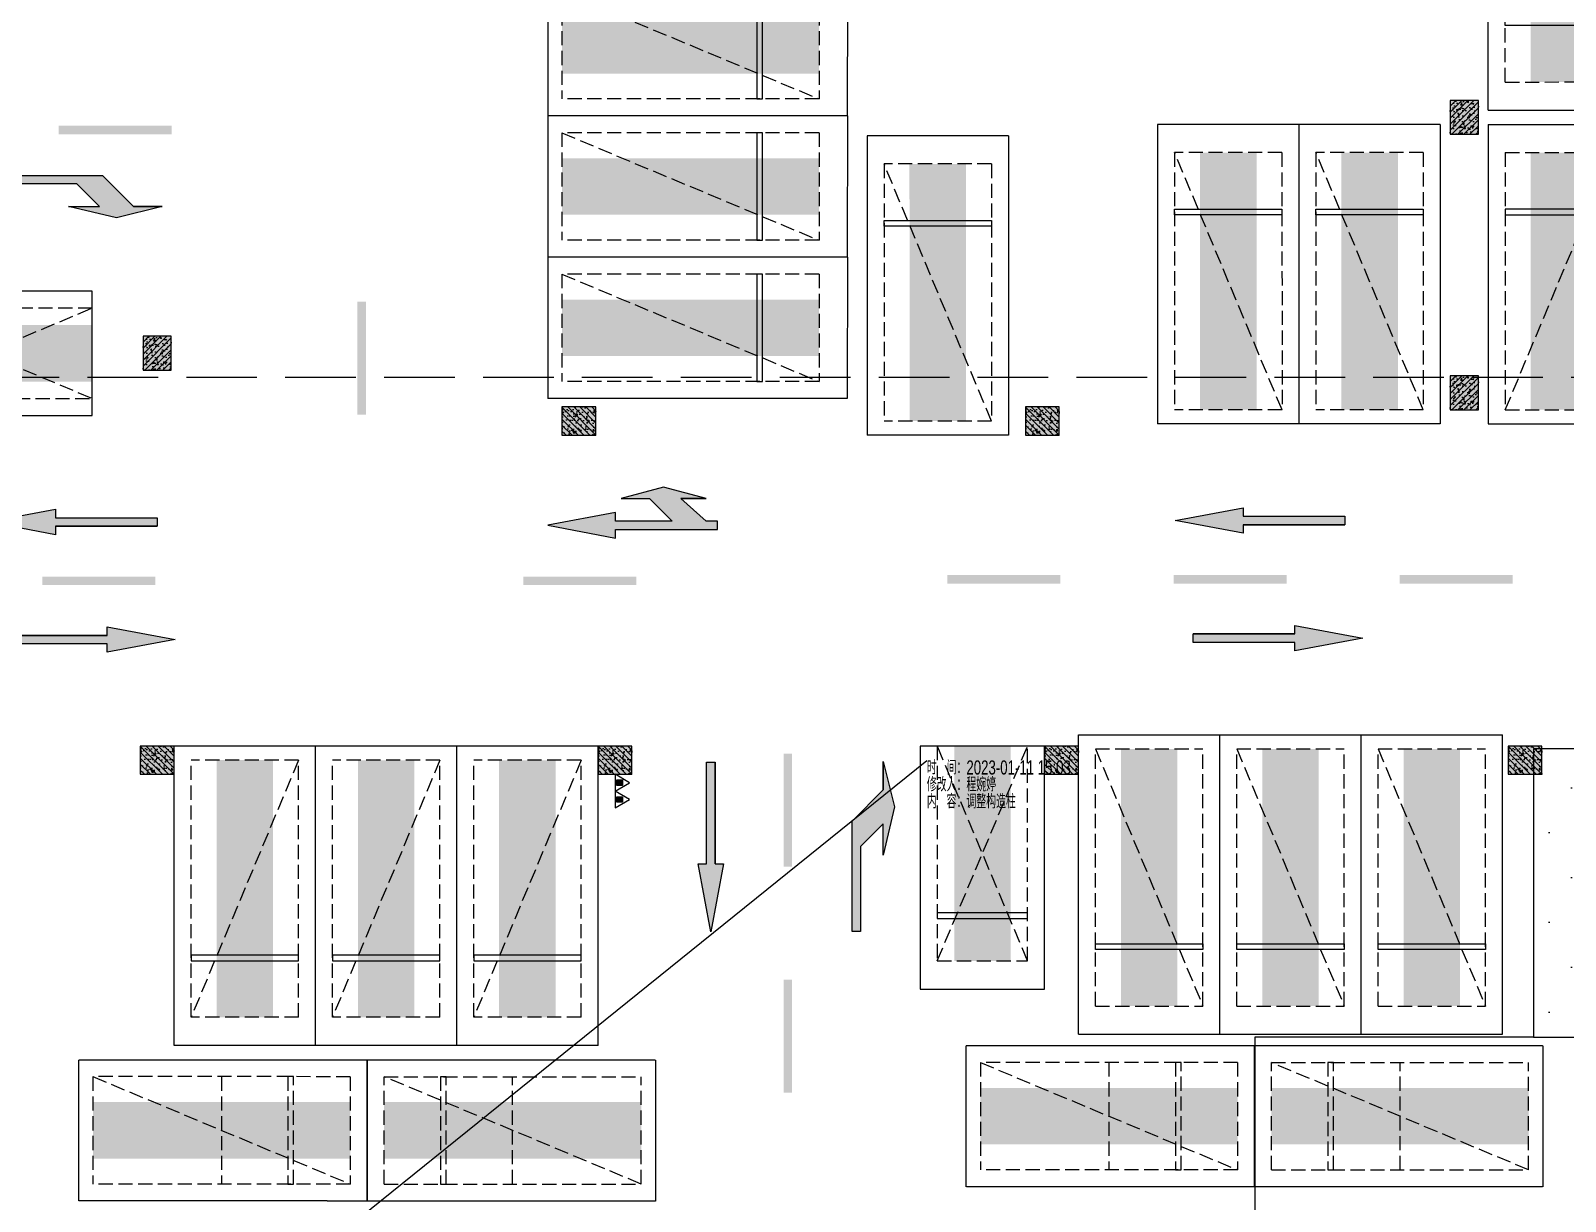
# Model space of a CAD drawing. Extents: x -1338203 to 1886333, y -783476 to 1038610.
# Drawn here: x 553369 to 580519, y 250943 to 271657 of the extents above; entities that cross this region are included whole.
import ezdxf

# ---------------------------------------------------------------- set-up
doc = ezdxf.new("R2010")
doc.units = 0
doc.header["$LTSCALE"] = 1000
doc.header["$MEASUREMENT"] = 0
for name, pattern in [('$2$DASH', [0.35, 0.25, -0.1]), ('A-001-平面B2$0$__DASH', [0.35, 0.25, -0.1]), ('DASH', [0.35, 0.25, -0.1])]:
    doc.linetypes.add(name, pattern=pattern)
for name, color, linetype in [('$0$DIM_SYMB', 3, 'Continuous'), ('A-001-平面参照B1$0$0A-ELEV-PATT', 8, 'Continuous'), ('A-001-平面参照B1$0$AUDIT_D_220531184525-2', 40, 'Continuous'), ('A-001-车位参照B1$0$A-001-车位参照B1$0$0A-P-PKNG-CAR(A)', 43, 'Continuous'), ('A-001-车位参照B1$0$A-001-车位参照B1$0$0A-P-PKNG-CAR(B)', 21, 'Continuous'), ('p-a-mini', 150, 'Continuous'), ('p-a-regular', 5, 'Continuous'), ('p-a-short', 190, 'Continuous'), ('S001地下一墙柱$0$S001地下一墙柱$0$0S-CC-LINE', 52, 'Continuous'), ('S001地下一墙柱$0$S001地下一墙柱$0$0S-CW-HATCH', 251, 'Continuous'), ('S001地下一墙柱$0$S001地下一墙柱$0$0S-CW-HATCH-UP', 251, 'Continuous'), ('中心线', 42, 'Continuous'), ('停车位', 252, 'DASH'), ('地面指向箭头', 7, 'Continuous'), ('负一层消火栓$0$0P-EQUIP-FH', 7, 'Continuous')]:
    doc.layers.add(name, color=color, linetype=linetype)
doc.layers.add('A-20-平面B1$0$AAD-A-MODIFY_20230111', color=201, linetype='Continuous', plot=False)
doc.layers.add('AAD-A-PROOF', color=30, linetype='Continuous', plot=False)
doc.styles.add('A-20-平面B1$0$AAD-TXT', font='aad-txt.shx', dxfattribs={"width": 0.7, "bigfont": 'aad-hztxt.shx'})

# ---------------------------------------------------------------- blocks, each defined once
blk = doc.blocks.new('A-001-平面参照B1')
at = {"layer": 'A-001-平面参照B1$0$0A-ELEV-PATT'}
h = blk.add_hatch(dxfattribs=at)
h.set_pattern_fill('DOTS', color=256, scale=500)
h.set_pattern_definition([(0, (-766365.4, -306889.1), (396.875, 793.75), [0, -793.75])])
h.paths.add_polyline_path([(-179709, -47940), (-186409, -47940), (-186409, -53040), (-179709, -53040)])
at = {"layer": 'A-001-平面参照B1$0$AUDIT_D_220531184525-2', "ltscale": 0.002}
blk.add_lwpolyline([(-179709, -47940), (-186409, -47940), (-186409, -53040), (-179709, -53040)], close=True, dxfattribs=at)
blk.add_lwpolyline([(-186409, -53040), (-191340, -53040), (-191340, -64440)], dxfattribs=at)
blk = doc.blocks.new('S001地下一墙柱')
at = {"layer": 'S001地下一墙柱$0$S001地下一墙柱$0$0S-CW-HATCH'}
h = blk.add_hatch(color=256, dxfattribs=at)
h.dxf.hatch_style = 1
h.paths.add_polyline_path([(-187384, -36465), (-187884, -36465), (-187884, -37065), (-187384, -37065)])
h = blk.add_hatch(color=256, dxfattribs=at)
h.dxf.hatch_style = 1
h.paths.add_polyline_path([(-210509, -40640), (-211009, -40640), (-211009, -41240), (-210509, -41240)])
h = blk.add_hatch(color=256, dxfattribs=at)
h.dxf.hatch_style = 1
h.paths.add_polyline_path([(-187384, -41340), (-187884, -41340), (-187884, -41940), (-187384, -41940)])
h = blk.add_hatch(color=256, dxfattribs=at)
h.dxf.hatch_style = 1
h.paths.add_polyline_path([(-202999, -42390), (-202999, -41890), (-203599, -41890), (-203599, -42390)])
h = blk.add_hatch(color=256, dxfattribs=at)
h.dxf.hatch_style = 1
h.paths.add_polyline_path([(-194799, -42390), (-194799, -41890), (-195399, -41890), (-195399, -42390)])
h = blk.add_hatch(color=256, dxfattribs=at)
h.dxf.hatch_style = 1
h.paths.add_polyline_path([(-210459, -48390), (-210459, -47890), (-211059, -47890), (-211059, -48390)])
h = blk.add_hatch(color=256, dxfattribs=at)
h.dxf.hatch_style = 1
h.paths.add_polyline_path([(-202359, -48390), (-202359, -47890), (-202959, -47890), (-202959, -48390)])
h = blk.add_hatch(color=256, dxfattribs=at)
h.dxf.hatch_style = 1
h.paths.add_polyline_path([(-194459, -48390), (-194459, -47890), (-195059, -47890), (-195059, -48390)])
h = blk.add_hatch(color=256, dxfattribs=at)
h.dxf.hatch_style = 1
h.paths.add_polyline_path([(-186259, -48390), (-186259, -47890), (-186859, -47890), (-186859, -48390)])
at = {"layer": 'S001地下一墙柱$0$S001地下一墙柱$0$0S-CW-HATCH-UP'}
h = blk.add_hatch(dxfattribs=at)
h.set_pattern_fill('钢筋混凝土', color=256, scale=30)
h.set_pattern_definition([(45, (-155073.035, -27513.27), (-53.03301, 53.03301), []), (50, (-155073.03, -27513.27), (215.1781, -18.8256), [22.5, -247.5]), (355, (-155073.03, -27513.27), (-41.6254, 225.6576), [18, -198]), (100.4514, (-155055.1, -27514.84), (173.5528, 206.8319), [19.122, -210.3426]), (46.1842, (-155073.03, -27453.27), (320.1723, -49.6557), [33.75, -371.25]), (96.6356, (-155046.35, -27457.4), (280.3988, 292.2354), [28.683, -315.514]), (351.1842, (-155073.03, -27453.27), (280.3986, 292.2356), [27, -297]), (21, (-155043.03, -27468.27), (179.0721, -120.7857), [22.5, -247.5]), (326, (-155043.03, -27468.27), (72.9946, 217.545), [18, -198]), (71.4514, (-155028.11, -27478.34), (252.0668, 96.7591), [19.122, -210.3426]), (37.5, (-155073.035, -27513.27), (3.64796, 99.86816), [0, -195.6, 0, -201, 0, -198.75]), (7.5, (-155073.03, -27513.27), (78.92086, 118.3235), [0, -114.6, 0, -191.1, 0, -75.75]), (327.5, (-155139.935, -27513.27), (160.14673, -6.76646), [0, -75, 0, -234, 0, -310.5]), (317.5, (-155169.93, -27513.27), (174.95585, 30.0315), [0, -97.5, 0, -155.4, 0, -220.5])])
h.paths.add_polyline_path([(-187384, -36465), (-187884, -36465), (-187884, -37065), (-187384, -37065)])
h = blk.add_hatch(dxfattribs=at)
h.set_pattern_fill('钢筋混凝土', color=256, scale=30)
h.set_pattern_definition([(45, (-178198.035, -31688.29), (-53.03301, 53.03301), []), (50, (-178198.04, -31688.29), (215.1781, -18.8256), [22.5, -247.5]), (355, (-178198.04, -31688.29), (-41.6254, 225.6576), [18, -198]), (100.4514, (-178180.1, -31689.86), (173.5528, 206.8319), [19.122, -210.3426]), (46.1842, (-178198.04, -31628.3), (320.1723, -49.6557), [33.75, -371.25]), (96.6356, (-178171.35, -31632.43), (280.3988, 292.2354), [28.683, -315.514]), (351.1842, (-178198.04, -31628.3), (280.3986, 292.2356), [27, -297]), (21, (-178168.04, -31643.29), (179.0721, -120.7857), [22.5, -247.5]), (326, (-178168.04, -31643.29), (72.9946, 217.545), [18, -198]), (71.4514, (-178153.11, -31653.35), (252.0668, 96.7591), [19.122, -210.3426]), (37.5, (-178198.035, -31688.29), (3.64796, 99.86816), [0, -195.6, 0, -201, 0, -198.75]), (7.5, (-178198.04, -31688.29), (78.92086, 118.3235), [0, -114.6, 0, -191.1, 0, -75.75]), (327.5, (-178264.935, -31688.29), (160.14673, -6.76646), [0, -75, 0, -234, 0, -310.5]), (317.5, (-178294.94, -31688.29), (174.95585, 30.0315), [0, -97.5, 0, -155.4, 0, -220.5])])
h.paths.add_polyline_path([(-210509, -40640), (-211009, -40640), (-211009, -41240), (-210509, -41240)])
h = blk.add_hatch(dxfattribs=at)
h.set_pattern_fill('钢筋混凝土', color=256, scale=30)
h.set_pattern_definition([(45, (-155073.035, -32388.15), (-53.03301, 53.03301), []), (50, (-155073.03, -32388.15), (215.1781, -18.8256), [22.5, -247.5]), (355, (-155073.03, -32388.15), (-41.6254, 225.6576), [18, -198]), (100.4514, (-155055.1, -32389.72), (173.5528, 206.8319), [19.122, -210.3426]), (46.1842, (-155073.03, -32328.15), (320.1723, -49.6557), [33.75, -371.25]), (96.6356, (-155046.35, -32332.3), (280.3988, 292.2354), [28.683, -315.514]), (351.1842, (-155073.03, -32328.15), (280.3986, 292.2356), [27, -297]), (21, (-155043.03, -32343.15), (179.0721, -120.7857), [22.5, -247.5]), (326, (-155043.03, -32343.15), (72.9946, 217.545), [18, -198]), (71.4514, (-155028.11, -32353.22), (252.0668, 96.7591), [19.122, -210.3426]), (37.5, (-155073.035, -32388.15), (3.64796, 99.86816), [0, -195.6, 0, -201, 0, -198.75]), (7.5, (-155073.03, -32388.15), (78.92086, 118.3235), [0, -114.6, 0, -191.1, 0, -75.75]), (327.5, (-155139.935, -32388.15), (160.14673, -6.76646), [0, -75, 0, -234, 0, -310.5]), (317.5, (-155169.93, -32388.15), (174.95585, 30.0315), [0, -97.5, 0, -155.4, 0, -220.5])])
h.paths.add_polyline_path([(-187384, -41340), (-187884, -41340), (-187884, -41940), (-187384, -41940)])
h = blk.add_hatch(dxfattribs=at)
h.set_pattern_fill('钢筋混凝土', color=256, scale=30, angle=-90)
h.set_pattern_definition([(315, (-194047.15, -74700.73), (53.03301, 53.03301), []), (320, (-194047.15, -74700.73), (-18.8256, -215.1781), [22.5, -247.5]), (265, (-194047.15, -74700.73), (225.6576, 41.6254), [18, -198]), (10.4514, (-194048.72, -74718.66), (206.8319, -173.5528), [19.122, -210.3426]), (316.1842, (-193987.15, -74700.73), (-49.6557, -320.1723), [33.75, -371.25]), (6.6356, (-193991.3, -74727.4), (292.2354, -280.3988), [28.683, -315.514]), (261.1842, (-193987.15, -74700.73), (292.2356, -280.3986), [27, -297]), (291, (-194002.15, -74730.73), (-120.7857, -179.0721), [22.5, -247.5]), (236, (-194002.15, -74730.73), (217.545, -72.9946), [18, -198]), (341.4514, (-194012.22, -74745.66), (96.7591, -252.0668), [19.122, -210.3426]), (307.5, (-194047.15, -74700.73), (99.86816, -3.64796), [0, -195.6, 0, -201, 0, -198.75]), (277.5, (-194047.15, -74700.73), (118.3235, -78.92086), [0, -114.6, 0, -191.1, 0, -75.75]), (237.5, (-194047.15, -74633.83), (-6.76646, -160.14673), [0, -75, 0, -234, 0, -310.5]), (227.5, (-194047.15, -74603.83), (30.0315, -174.95585), [0, -97.5, 0, -155.4, 0, -220.5])])
h.paths.add_polyline_path([(-202999, -42390), (-202999, -41890), (-203599, -41890), (-203599, -42390)])
h = blk.add_hatch(dxfattribs=at)
h.set_pattern_fill('钢筋混凝土', color=256, scale=30, angle=-90)
h.set_pattern_definition([(315, (-185847.15, -74700.73), (53.03301, 53.03301), []), (320, (-185847.15, -74700.73), (-18.8256, -215.1781), [22.5, -247.5]), (265, (-185847.15, -74700.73), (225.6576, 41.6254), [18, -198]), (10.4514, (-185848.72, -74718.66), (206.8319, -173.5528), [19.122, -210.3426]), (316.1842, (-185787.15, -74700.73), (-49.6557, -320.1723), [33.75, -371.25]), (6.6356, (-185791.3, -74727.4), (292.2354, -280.3988), [28.683, -315.514]), (261.1842, (-185787.15, -74700.73), (292.2356, -280.3986), [27, -297]), (291, (-185802.15, -74730.73), (-120.7857, -179.0721), [22.5, -247.5]), (236, (-185802.15, -74730.73), (217.545, -72.9946), [18, -198]), (341.4514, (-185812.22, -74745.66), (96.7591, -252.0668), [19.122, -210.3426]), (307.5, (-185847.15, -74700.73), (99.86816, -3.64796), [0, -195.6, 0, -201, 0, -198.75]), (277.5, (-185847.15, -74700.73), (118.3235, -78.92086), [0, -114.6, 0, -191.1, 0, -75.75]), (237.5, (-185847.15, -74633.83), (-6.76646, -160.14673), [0, -75, 0, -234, 0, -310.5]), (227.5, (-185847.15, -74603.83), (30.0315, -174.95585), [0, -97.5, 0, -155.4, 0, -220.5])])
h.paths.add_polyline_path([(-194799, -42390), (-194799, -41890), (-195399, -41890), (-195399, -42390)])
h = blk.add_hatch(dxfattribs=at)
h.set_pattern_fill('钢筋混凝土', color=256, scale=30, angle=-90)
h.set_pattern_definition([(315, (-201507.04, -80700.73), (53.03301, 53.03301), []), (320, (-201507.04, -80700.73), (-18.8256, -215.1781), [22.5, -247.5]), (265, (-201507.04, -80700.73), (225.6576, 41.6254), [18, -198]), (10.4514, (-201508.6, -80718.66), (206.8319, -173.5528), [19.122, -210.3426]), (316.1842, (-201447.04, -80700.73), (-49.6557, -320.1723), [33.75, -371.25]), (6.6356, (-201451.18, -80727.4), (292.2354, -280.3988), [28.683, -315.514]), (261.1842, (-201447.04, -80700.73), (292.2356, -280.3986), [27, -297]), (291, (-201462.04, -80730.73), (-120.7857, -179.0721), [22.5, -247.5]), (236, (-201462.04, -80730.73), (217.545, -72.9946), [18, -198]), (341.4514, (-201472.1, -80745.66), (96.7591, -252.0668), [19.122, -210.3426]), (307.5, (-201507.04, -80700.73), (99.86816, -3.64796), [0, -195.6, 0, -201, 0, -198.75]), (277.5, (-201507.04, -80700.73), (118.3235, -78.92086), [0, -114.6, 0, -191.1, 0, -75.75]), (237.5, (-201507.04, -80633.83), (-6.76646, -160.14673), [0, -75, 0, -234, 0, -310.5]), (227.5, (-201507.04, -80603.83), (30.0315, -174.95585), [0, -97.5, 0, -155.4, 0, -220.5])])
h.paths.add_polyline_path([(-210459, -48390), (-210459, -47890), (-211059, -47890), (-211059, -48390)])
h = blk.add_hatch(dxfattribs=at)
h.set_pattern_fill('钢筋混凝土', color=256, scale=30, angle=-90)
h.set_pattern_definition([(315, (-193407.04, -80700.73), (53.03301, 53.03301), []), (320, (-193407.04, -80700.73), (-18.8256, -215.1781), [22.5, -247.5]), (265, (-193407.04, -80700.73), (225.6576, 41.6254), [18, -198]), (10.4514, (-193408.6, -80718.66), (206.8319, -173.5528), [19.122, -210.3426]), (316.1842, (-193347.04, -80700.73), (-49.6557, -320.1723), [33.75, -371.25]), (6.6356, (-193351.18, -80727.4), (292.2354, -280.3988), [28.683, -315.514]), (261.1842, (-193347.04, -80700.73), (292.2356, -280.3986), [27, -297]), (291, (-193362.04, -80730.73), (-120.7857, -179.0721), [22.5, -247.5]), (236, (-193362.04, -80730.73), (217.545, -72.9946), [18, -198]), (341.4514, (-193372.1, -80745.66), (96.7591, -252.0668), [19.122, -210.3426]), (307.5, (-193407.04, -80700.73), (99.86816, -3.64796), [0, -195.6, 0, -201, 0, -198.75]), (277.5, (-193407.04, -80700.73), (118.3235, -78.92086), [0, -114.6, 0, -191.1, 0, -75.75]), (237.5, (-193407.04, -80633.83), (-6.76646, -160.14673), [0, -75, 0, -234, 0, -310.5]), (227.5, (-193407.04, -80603.83), (30.0315, -174.95585), [0, -97.5, 0, -155.4, 0, -220.5])])
h.paths.add_polyline_path([(-202359, -48390), (-202359, -47890), (-202959, -47890), (-202959, -48390)])
h = blk.add_hatch(dxfattribs=at)
h.set_pattern_fill('钢筋混凝土', color=256, scale=30, angle=-90)
h.set_pattern_definition([(315, (-185507.065, -80700.73), (53.03301, 53.03301), []), (320, (-185507.06, -80700.73), (-18.8256, -215.1781), [22.5, -247.5]), (265, (-185507.06, -80700.73), (225.6576, 41.6254), [18, -198]), (10.4514, (-185508.63, -80718.66), (206.8319, -173.5528), [19.122, -210.3426]), (316.1842, (-185447.06, -80700.73), (-49.6557, -320.1723), [33.75, -371.25]), (6.6356, (-185451.2, -80727.4), (292.2354, -280.3988), [28.683, -315.514]), (261.1842, (-185447.06, -80700.73), (292.2356, -280.3986), [27, -297]), (291, (-185462.06, -80730.73), (-120.7857, -179.0721), [22.5, -247.5]), (236, (-185462.06, -80730.73), (217.545, -72.9946), [18, -198]), (341.4514, (-185472.13, -80745.66), (96.7591, -252.0668), [19.122, -210.3426]), (307.5, (-185507.065, -80700.73), (99.86816, -3.64796), [0, -195.6, 0, -201, 0, -198.75]), (277.5, (-185507.06, -80700.73), (118.3235, -78.92086), [0, -114.6, 0, -191.1, 0, -75.75]), (237.5, (-185507.065, -80633.83), (-6.76646, -160.14673), [0, -75, 0, -234, 0, -310.5]), (227.5, (-185507.06, -80603.83), (30.0315, -174.95585), [0, -97.5, 0, -155.4, 0, -220.5])])
h.paths.add_polyline_path([(-194459, -48390), (-194459, -47890), (-195059, -47890), (-195059, -48390)])
h = blk.add_hatch(dxfattribs=at)
h.set_pattern_fill('钢筋混凝土', color=256, scale=30, angle=-90)
h.set_pattern_definition([(315, (-177307.04, -80700.73), (53.03301, 53.03301), []), (320, (-177307.04, -80700.73), (-18.8256, -215.1781), [22.5, -247.5]), (265, (-177307.04, -80700.73), (225.6576, 41.6254), [18, -198]), (10.4514, (-177308.6, -80718.66), (206.8319, -173.5528), [19.122, -210.3426]), (316.1842, (-177247.04, -80700.73), (-49.6557, -320.1723), [33.75, -371.25]), (6.6356, (-177251.18, -80727.4), (292.2354, -280.3988), [28.683, -315.514]), (261.1842, (-177247.04, -80700.73), (292.2356, -280.3986), [27, -297]), (291, (-177262.04, -80730.73), (-120.7857, -179.0721), [22.5, -247.5]), (236, (-177262.04, -80730.73), (217.545, -72.9946), [18, -198]), (341.4514, (-177272.1, -80745.66), (96.7591, -252.0668), [19.122, -210.3426]), (307.5, (-177307.04, -80700.73), (99.86816, -3.64796), [0, -195.6, 0, -201, 0, -198.75]), (277.5, (-177307.04, -80700.73), (118.3235, -78.92086), [0, -114.6, 0, -191.1, 0, -75.75]), (237.5, (-177307.04, -80633.83), (-6.76646, -160.14673), [0, -75, 0, -234, 0, -310.5]), (227.5, (-177307.04, -80603.83), (30.0315, -174.95585), [0, -97.5, 0, -155.4, 0, -220.5])])
h.paths.add_polyline_path([(-186259, -48390), (-186259, -47890), (-186859, -47890), (-186859, -48390)])
at = {"layer": 'S001地下一墙柱$0$S001地下一墙柱$0$0S-CC-LINE'}
for points in [[(-187384, -36465), (-187884, -36465), (-187884, -37065), (-187384, -37065)], [(-210509, -40640), (-211009, -40640), (-211009, -41240), (-210509, -41240)], [(-187384, -41340), (-187884, -41340), (-187884, -41940), (-187384, -41940)], [(-202999, -42390), (-202999, -41890), (-203599, -41890), (-203599, -42390)], [(-194799, -42390), (-194799, -41890), (-195399, -41890), (-195399, -42390)], [(-210459, -48390), (-210459, -47890), (-211059, -47890), (-211059, -48390)], [(-202359, -48390), (-202359, -47890), (-202959, -47890), (-202959, -48390)], [(-194459, -48390), (-194459, -47890), (-195059, -47890), (-195059, -48390)], [(-186259, -48390), (-186259, -47890), (-186859, -47890), (-186859, -48390)]]:
    blk.add_lwpolyline(points, close=True, dxfattribs=at)
blk = doc.blocks.new('负一层消火栓$0$$TwtSys$00000546')
h = blk.add_hatch()
h.set_pattern_fill('ANSI31', color=256, scale=200, style=0)
h.set_pattern_definition([(45, (-38543.802, -6670.83), (-17.67767, 17.67767), [])])
h.paths.add_polyline_path([(-65, 174), (65, 174), (65, 44), (-65, 44)])
for points in [[(0, 344), (-198, 0), (198, 0)], [(-65, 174), (65, 174), (65, 44), (-65, 44)]]:
    blk.add_lwpolyline(points, close=True)
blk = doc.blocks.new('负一层消火栓')
at = {"layer": '负一层消火栓$0$0P-EQUIP-FH', "xscale": 0.75, "yscale": 0.75, "zscale": 0.75, "rotation": 270}
for p in [(-202659, -48539), (-202659, -48836)]:
    blk.add_blockref('负一层消火栓$0$$TwtSys$00000546', p, dxfattribs=at)
blk = doc.blocks.new('剖面位置')
at = {"layer": '$0$DIM_SYMB', "linetype": '$2$DASH', "ltscale": 5}
blk.add_lwpolyline([(13257, -41366), (-263305, -41366)], dxfattribs=at)
blk.add_lwpolyline([(13257, -41366), (-263305, -41366)], dxfattribs=at)
blk = doc.blocks.new('左转或右转')
at = {"layer": '地面指向箭头'}
blk.add_hatch(color=251, dxfattribs=at).paths.add_polyline_path([(3221046, 2451667), (3221247, 2450864), (3221247, 2451366), (3221799, 2451918), (3221799, 2453874), (3221648, 2453874), (3221648, 2452369), (3221247, 2451968), (3221247, 2452519)])
at = {"layer": '地面指向箭头', "color": 251}
blk.add_lwpolyline([(3221247, 2450864), (3221046, 2451667), (3221247, 2452519), (3221247, 2451968), (3221648, 2452369), (3221648, 2453874), (3221799, 2453874), (3221799, 2451918), (3221247, 2451366), (3221247, 2450864), (3221247, 2451366)], dxfattribs=at)
blk = doc.blocks.new('直行右转或左转')
at = {"layer": '地面指向箭头'}
blk.add_hatch(color=251, dxfattribs=at).paths.add_polyline_path([(3219528, 2452519), (3218327, 2452294), (3218327, 2452444), (3217325, 2452444), (3217726, 2452044), (3218227, 2452044), (3217476, 2451843), (3216725, 2452044), (3217175, 2452044), (3216725, 2452444), (3216524, 2452444), (3216524, 2452594), (3218327, 2452594), (3218327, 2452745)])
at = {"layer": '地面指向箭头', "color": 251}
blk.add_lwpolyline([(3216725, 2452044), (3217175, 2452044), (3216725, 2452044), (3217476, 2451843), (3218227, 2452044), (3217726, 2452044), (3217325, 2452444), (3218327, 2452444), (3218327, 2452294), (3219528, 2452519), (3218327, 2452745), (3218327, 2452594), (3216524, 2452594), (3216524, 2452444), (3216725, 2452444), (3217175, 2452044)], dxfattribs=at)
blk = doc.blocks.new('直行')
at = {"layer": '地面指向箭头'}
blk.add_hatch(color=251, dxfattribs=at).paths.add_polyline_path([(-29241, 4059962), (-29466, 4058762), (-29316, 4058762), (-29316, 4056961), (-29166, 4056961), (-29166, 4058762), (-29016, 4058762)])
at = {"layer": '地面指向箭头', "color": 251}
blk.add_lwpolyline([(-29316, 4058762), (-29316, 4056961), (-29316, 4058762), (-29316, 4058762), (-29466, 4058762), (-29241, 4059962), (-29016, 4058762), (-29166, 4058762), (-29166, 4056961), (-29316, 4056961), (-29316, 4056961)], dxfattribs=at)
blk = doc.blocks.new('A$C9cb663f1')
at = {"layer": '中心线', "color": 251, "const_width": 150}
for points in [[(141216, -91862), (143216, -91862)], [(146578, -94899), (146578, -96899)], [(140928, -99838), (142928, -99838)], [(149439, -99838), (151439, -99838)], [(156941, -99813), (158941, -99813)], [(160941, -99813), (162941, -99813)], [(164941, -99813), (166941, -99813)], [(154117, -102898), (154117, -104898)], [(154117, -106898), (154117, -108898)]]:
    blk.add_lwpolyline(points, dxfattribs=at)
at = {"layer": '地面指向箭头', "color": 251, "linetype": 'Continuous'}
for name, p, rotation in [('左转或右转', (2593910, -3314463), 90), ('直行右转或左转', (3369397, 2353663), 180), ('左转或右转', (3377052, 2347828), 180)]:
    blk.add_blockref(name, p, dxfattribs=dict(at, rotation=rotation))
at = {"layer": '地面指向箭头', "color": 251}
for p, rotation in [((4220934, -69531), 90), ((4199921, -69556), 90), ((-3916686, -130120), 270), ((-3895672, -130095), 270), ((123514, 3953914), 180)]:
    blk.add_blockref('直行', p, dxfattribs=dict(at, rotation=rotation))
blk = doc.blocks.new('A-001-车位参照B1$0$A-001-车位参照B1$0$A-001-车位参照B1$0$ddd')
for p, q in [((0, 2500), (5300, 2500)), ((0, 2500), (0, 0)), ((5300, 2500), (5300, 0)), ((0, 0), (5300, 0))]:
    blk.add_line(p, q)
at = {"linetype": 'A-001-平面B2$0$__DASH'}
for p, q in [((500, 2200), (500, 300)), ((500, 2200), (5050, 2200)), ((5050, 2200), (5050, 300)), ((500, 300), (5050, 300))]:
    blk.add_line(p, q, dxfattribs=at)
blk.add_lwpolyline([(5050, 2200), (500, 300)], dxfattribs=at)
blk.add_lwpolyline([(1500, 300), (1500, 2200), (1600, 2200), (1600, 300)], close=True)
at = {"layer": 'p-a-regular', "ltscale": 0.002, "const_width": 1000}
blk.add_lwpolyline([(500, 1250), (5050, 1250)], dxfattribs=at)
blk = doc.blocks.new('A-001-车位参照B1$0$A-001-车位参照B1$0$A-001-车位参照B1$0$A$C43AE5A3B')
at = {"color": 241}
blk.add_lwpolyline([(2500, 0), (2500, 4300), (300, 4300), (300, 0)], close=True, dxfattribs=at)
at = {"color": 241, "linetype": 'DASH'}
for points in [[(2200, 0), (2200, 3800), (600, 3800), (600, 0), (2200, 0)], [(600, 3800), (2200, 0)], [(2200, 3800), (600, 0)]]:
    blk.add_lwpolyline(points, dxfattribs=at)
at = {"color": 241}
blk.add_lwpolyline([(2200, 3050), (600, 3050), (600, 2950), (2200, 2950), (2200, 3050)], dxfattribs=at)
at = {"layer": 'p-a-mini', "ltscale": 0.002, "const_width": 1000}
blk.add_lwpolyline([(1400, 0), (1400, 3800)], dxfattribs=at)
blk = doc.blocks.new('标准车位3')
at = {"color": 3, "linetype": 'A-001-平面B2$0$__DASH'}
for p, q in [((500, 2200), (500, 300)), ((500, 2200), (5050, 2200)), ((2775, 2200), (2775, 300)), ((5050, 2200), (5050, 300)), ((500, 300), (5050, 300))]:
    blk.add_line(p, q, dxfattribs=at)
at = {"color": 3, "ltscale": 0.002}
blk.add_lwpolyline([(200, 2500), (200, 0), (5300, 0), (5300, 2500)], close=True, dxfattribs=at)
at = {"color": 3, "linetype": 'A-001-平面B2$0$__DASH'}
blk.add_lwpolyline([(5050, 2200), (500, 300)], dxfattribs=at)
at = {"color": 3}
blk.add_lwpolyline([(1500, 300), (1500, 2200), (1600, 2200), (1600, 300)], close=True, dxfattribs=at)
at = {"layer": 'p-a-short', "ltscale": 0.002, "const_width": 1000}
blk.add_lwpolyline([(5050, 1250), (500, 1250)], dxfattribs=at)
blk = doc.blocks.new('A-20-平面B1')
at = {"layer": 'A-20-平面B1$0$AAD-A-MODIFY_20230111', "color": 4}
blk.add_line((2093, 4443), (21122, 19786), dxfattribs=at)
at = {"layer": 'A-20-平面B1$0$AAD-A-MODIFY_20230111', "color": 4, "char_height": 250, "width": 3000, "attachment_point": 1, "line_spacing_factor": 0.72, "style": 'A-20-平面B1$0$AAD-TXT'}
for s, insert in [('时\u3000间：2023-01-11 15:03', (21122, 19786)), ('修改人：程婉婷', (21122, 19486)), ('内\u3000容：调整构造柱', (21122, 19186))]:
    blk.add_mtext(s, dxfattribs=dict(at, insert=insert))

msp = doc.modelspace()

# ---------------------------------------------------------------- block references
at = {"ltscale": 0.002}
for name, p in [('S001地下一墙柱', (766365.4, 306889.1)), ('负一层消火栓', (766365.4, 306889.1)), ('A$C9cb663f1', (412646.2, 361761.3)), ('A-20-平面B1', (548101, 238959.1))]:
    msp.add_blockref(name, p, dxfattribs=at)
msp.add_blockref('A-001-平面参照B1', (766365.4, 306889.1))
at = {"layer": 'A-001-车位参照B1$0$A-001-车位参照B1$0$0A-P-PKNG-CAR(A)', "linetype": 'Continuous'}
for p, rotation in [((581656.9, 270249.1), 90.00272354060814), ((573306.5, 269999.2), 270.0027235406081), ((575806.5, 269999.2), 270.0027235406081), ((568166.4, 269799.1), 270.0027235406081), ((574407, 253898.6), 90.00272354060812), ((576907, 253898.7), 90.00272354060812), ((579407, 253898.7), 90.00272354060812)]:
    msp.add_blockref('A-001-车位参照B1$0$A-001-车位参照B1$0$A-001-车位参照B1$0$ddd', p, dxfattribs=dict(at, rotation=rotation))
at = {"layer": 'A-001-车位参照B1$0$A-001-车位参照B1$0$0A-P-PKNG-CAR(A)', "linetype": 'Continuous', "xscale": -1}
for p, rotation in [((567816.6, 270149.1), 359.9972764729384), ((567816.6, 267649.1), 359.9972764729384), ((581656.9, 269999.2), 89.99727645939184), ((567816.6, 265149.1), 359.9972764729384), ((555906.5, 253699.3), 269.9972764593919), ((558406.5, 253699.2), 269.9972764593919), ((560906.5, 253699.1), 269.9972764593919)]:
    msp.add_blockref('A-001-车位参照B1$0$A-001-车位参照B1$0$A-001-车位参照B1$0$ddd', p, dxfattribs=dict(at, rotation=rotation))
at = {"layer": 'A-001-车位参照B1$0$A-001-车位参照B1$0$0A-P-PKNG-CAR(B)'}
for p, rotation in [((554456.7, 264549.1), 90), ((571606.7, 258998.4), 180)]:
    msp.add_blockref('A-001-车位参照B1$0$A-001-车位参照B1$0$A-001-车位参照B1$0$A$C43AE5A3B', p, dxfattribs=dict(at, rotation=rotation))
at = {"layer": 'AAD-A-PROOF'}
msp.add_blockref('剖面位置', (766365.4, 306889.1), dxfattribs=at)
at = {"layer": '停车位', "xscale": -1}
for p, rotation in [((575220.7, 251199), 359.9972764593918), ((574820.3, 253699), 179.9972764593919), ((559520.9, 250948.8), 359.9972764593918), ((559120.4, 253448.8), 179.9972764593919)]:
    msp.add_blockref('标准车位3', p, dxfattribs=dict(at, rotation=rotation))

doc.saveas('drawing.dxf')
